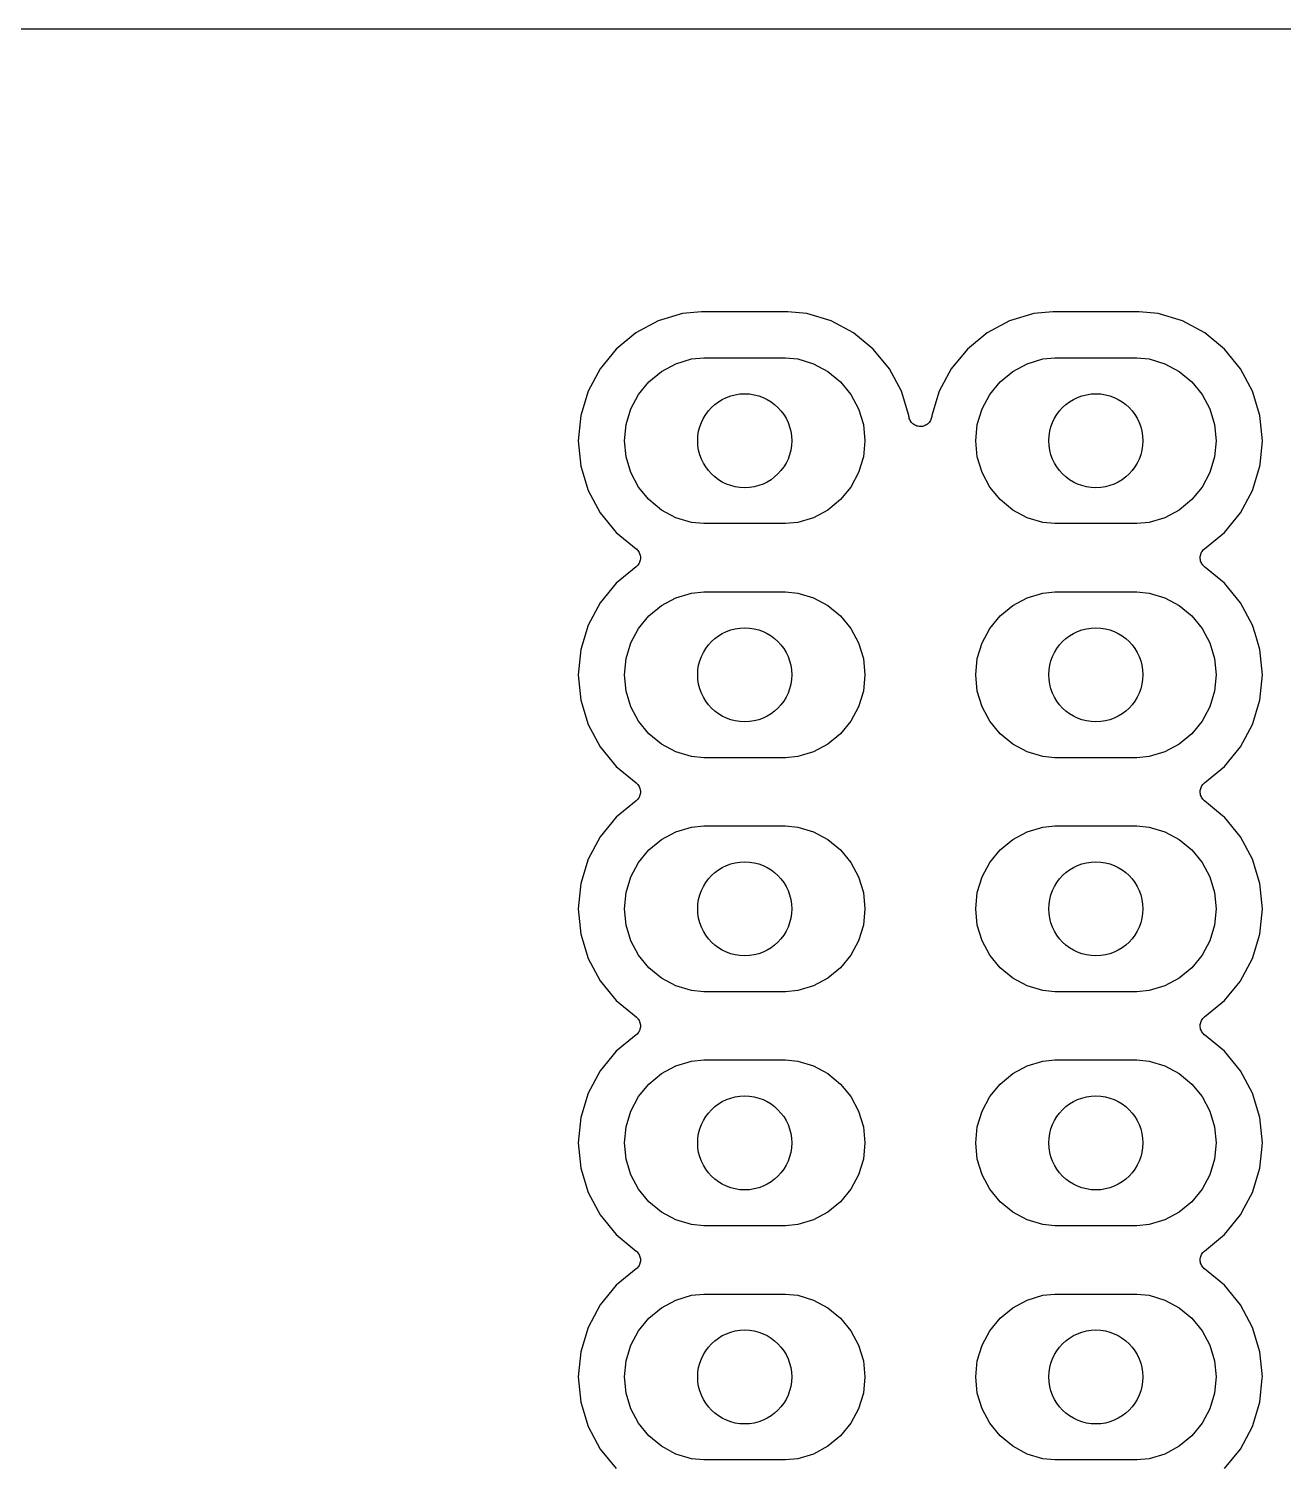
# Model space of a CAD drawing. Extents: x 1.67 to 6.2, y -5.98 to -1.89.
# Drawn here: x 4.298 to 4.834, y -2.504 to -1.891 of the extents above; entities that cross this region are included whole.
import ezdxf

# ---------------------------------------------------------------- set-up
doc = ezdxf.new("R2010")
doc.units = 0
doc.header["$MEASUREMENT"] = 0
doc.layers.add('BLACK', color=7, linetype='CONTINUOUS')

msp = doc.modelspace()

# ---------------------------------------------------------------- linework, layer by layer
at = {"layer": 'BLACK', "linetype": 'CONTINUOUS'}
for p, q in [((1.8113, -1.89075), (6.06174, -1.89075)), ((4.58509, -2.01165), (4.57699, -2.01245)), ((4.622, -2.01165), (4.58509, -2.01165)), ((4.6301, -2.01245), (4.622, -2.01165)), ((4.73509, -2.01165), (4.72699, -2.01245)), ((4.772, -2.01165), (4.73509, -2.01165)), ((4.7801, -2.01245), (4.772, -2.01165)), ((4.5666, -2.0156), (4.55703, -2.02072)), ((4.57699, -2.01245), (4.5666, -2.0156)), ((4.64049, -2.0156), (4.6301, -2.01245)), ((4.65006, -2.02072), (4.64049, -2.0156)), ((4.7166, -2.0156), (4.70703, -2.02072)), ((4.72699, -2.01245), (4.7166, -2.0156)), ((4.79049, -2.0156), (4.7801, -2.01245)), ((4.80006, -2.02072), (4.79049, -2.0156)), ((4.55703, -2.02072), (4.54863, -2.02761)), ((4.65845, -2.02761), (4.65006, -2.02072)), ((4.70703, -2.02072), (4.69863, -2.02761)), ((4.80845, -2.02761), (4.80006, -2.02072)), ((4.54863, -2.02761), (4.54174, -2.036)), ((4.66534, -2.036), (4.65845, -2.02761)), ((4.69863, -2.02761), (4.69174, -2.036)), ((4.81534, -2.036), (4.80845, -2.02761)), ((4.54174, -2.036), (4.53663, -2.04558)), ((4.56801, -2.03717), (4.57417, -2.03388)), ((4.57417, -2.03388), (4.58085, -2.03185)), ((4.58085, -2.03185), (4.58605, -2.03134)), ((4.58605, -2.03134), (4.62103, -2.03134)), ((4.62103, -2.03134), (4.62624, -2.03185)), ((4.62624, -2.03185), (4.63292, -2.03388)), ((4.63292, -2.03388), (4.63907, -2.03717)), ((4.67046, -2.04558), (4.66534, -2.036)), ((4.69174, -2.036), (4.68663, -2.04558)), ((4.71801, -2.03717), (4.72417, -2.03388)), ((4.72417, -2.03388), (4.73085, -2.03185)), ((4.73085, -2.03185), (4.73605, -2.03134)), ((4.73605, -2.03134), (4.77103, -2.03134)), ((4.77103, -2.03134), (4.77624, -2.03185)), ((4.77624, -2.03185), (4.78292, -2.03388)), ((4.78292, -2.03388), (4.78907, -2.03717)), ((4.82046, -2.04558), (4.81534, -2.036)), ((4.55819, -2.04699), (4.56262, -2.0416)), ((4.56262, -2.0416), (4.56801, -2.03717)), ((4.63907, -2.03717), (4.64447, -2.0416)), ((4.64447, -2.0416), (4.6489, -2.04699)), ((4.70819, -2.04699), (4.71262, -2.0416)), ((4.71262, -2.0416), (4.71801, -2.03717)), ((4.78907, -2.03717), (4.79447, -2.0416)), ((4.79447, -2.0416), (4.7989, -2.04699)), ((4.53663, -2.04558), (4.53347, -2.05597)), ((4.5549, -2.05315), (4.55819, -2.04699)), ((4.6489, -2.04699), (4.65219, -2.05315)), ((4.67361, -2.05597), (4.67046, -2.04558)), ((4.68663, -2.04558), (4.68347, -2.05597)), ((4.7049, -2.05315), (4.70819, -2.04699)), ((4.7989, -2.04699), (4.80219, -2.05315)), ((4.82361, -2.05597), (4.82046, -2.04558)), ((4.55287, -2.05983), (4.5549, -2.05315)), ((4.65219, -2.05315), (4.65421, -2.05983)), ((4.70287, -2.05983), (4.7049, -2.05315)), ((4.80219, -2.05315), (4.80421, -2.05983)), ((4.53347, -2.05597), (4.53241, -2.06677)), ((4.55219, -2.06677), (4.55287, -2.05983)), ((4.65421, -2.05983), (4.6549, -2.06677)), ((4.67365, -2.05631), (4.67361, -2.05597)), ((4.67374, -2.05677), (4.67365, -2.05631)), ((4.67383, -2.05725), (4.67374, -2.05677)), ((4.67401, -2.05768), (4.67383, -2.05725)), ((4.67383, -2.05725), (4.67383, -2.05725)), ((4.67383, -2.05725), (4.67383, -2.05725)), ((4.6742, -2.05814), (4.67401, -2.05768)), ((4.67447, -2.05855), (4.6742, -2.05814)), ((4.6742, -2.05814), (4.6742, -2.05814)), ((4.6742, -2.05814), (4.6742, -2.05814)), ((4.67473, -2.05894), (4.67447, -2.05855)), ((4.67506, -2.05927), (4.67473, -2.05894)), ((4.67473, -2.05894), (4.67473, -2.05894)), ((4.67473, -2.05894), (4.67473, -2.05894)), ((4.6754, -2.05962), (4.67506, -2.05927)), ((4.67541, -2.05962), (4.6754, -2.05962)), ((4.67579, -2.05988), (4.67541, -2.05962)), ((4.67541, -2.05962), (4.67541, -2.05962)), ((4.6762, -2.06016), (4.67579, -2.05988)), ((4.67663, -2.06033), (4.6762, -2.06016)), ((4.6762, -2.06016), (4.6762, -2.06016)), ((4.6762, -2.06016), (4.6762, -2.06016)), ((4.67709, -2.06053), (4.67663, -2.06033)), ((4.67752, -2.06062), (4.67709, -2.06053)), ((4.67709, -2.06053), (4.67709, -2.06053)), ((4.67709, -2.06053), (4.67709, -2.06053)), ((4.67803, -2.06072), (4.67752, -2.06062)), ((4.67848, -2.06073), (4.67803, -2.06072)), ((4.67803, -2.06072), (4.67803, -2.06072)), ((4.67803, -2.06072), (4.67803, -2.06072)), ((4.67899, -2.06073), (4.67848, -2.06073)), ((4.67941, -2.06065), (4.67899, -2.06073)), ((4.67899, -2.06073), (4.67899, -2.06073)), ((4.67899, -2.06073), (4.67899, -2.06073)), ((4.67993, -2.06055), (4.67941, -2.06065)), ((4.68033, -2.06039), (4.67993, -2.06055)), ((4.67993, -2.06055), (4.67993, -2.06055)), ((4.67993, -2.06055), (4.67993, -2.06055)), ((4.68082, -2.06019), (4.68033, -2.06039)), ((4.68083, -2.06019), (4.68082, -2.06019)), ((4.68082, -2.06019), (4.68082, -2.06019)), ((4.68121, -2.05994), (4.68083, -2.06019)), ((4.68163, -2.05966), (4.68121, -2.05994)), ((4.68197, -2.05933), (4.68163, -2.05966)), ((4.68163, -2.05966), (4.68163, -2.05966)), ((4.68163, -2.05966), (4.68163, -2.05966)), ((4.68231, -2.05899), (4.68197, -2.05933)), ((4.68257, -2.05861), (4.68231, -2.05899)), ((4.68231, -2.05899), (4.68231, -2.05899)), ((4.68231, -2.05899), (4.68231, -2.05899)), ((4.68285, -2.0582), (4.68257, -2.05861)), ((4.68286, -2.0582), (4.68285, -2.0582)), ((4.68304, -2.05777), (4.68286, -2.0582)), ((4.68286, -2.0582), (4.68286, -2.0582)), ((4.68323, -2.05732), (4.68304, -2.05777)), ((4.68334, -2.05682), (4.68323, -2.05731)), ((4.68323, -2.05731), (4.68323, -2.05732)), ((4.68323, -2.05732), (4.68323, -2.05732)), ((4.68343, -2.05638), (4.68334, -2.05682)), ((4.68344, -2.05631), (4.68343, -2.05637)), ((4.68343, -2.05637), (4.68343, -2.05637)), ((4.68343, -2.05637), (4.68343, -2.05637)), ((4.68343, -2.05637), (4.68343, -2.05638)), ((4.68347, -2.05597), (4.68344, -2.05631)), ((4.70219, -2.06677), (4.70287, -2.05983)), ((4.80421, -2.05983), (4.8049, -2.06677)), ((4.82468, -2.06677), (4.82361, -2.05597)), ((4.53241, -2.06677), (4.53347, -2.07758)), ((4.55287, -2.07372), (4.55219, -2.06677)), ((4.6549, -2.06677), (4.65421, -2.07372)), ((4.70287, -2.07372), (4.70219, -2.06677)), ((4.8049, -2.06677), (4.80421, -2.07372)), ((4.82368, -2.07686), (4.82468, -2.06677)), ((4.53347, -2.07758), (4.53663, -2.08797)), ((4.5549, -2.0804), (4.55287, -2.07372)), ((4.65421, -2.07372), (4.65219, -2.0804)), ((4.7049, -2.0804), (4.70287, -2.07372)), ((4.80421, -2.07372), (4.80219, -2.0804)), ((4.82046, -2.08797), (4.82361, -2.07758)), ((4.82361, -2.07758), (4.82368, -2.07686)), ((4.82368, -2.07686), (4.82368, -2.07686)), ((4.55819, -2.08655), (4.5549, -2.0804)), ((4.65219, -2.0804), (4.6489, -2.08655)), ((4.70819, -2.08655), (4.7049, -2.0804)), ((4.80219, -2.0804), (4.7989, -2.08655)), ((4.53663, -2.08797), (4.54174, -2.09754)), ((4.56262, -2.09195), (4.55819, -2.08655)), ((4.6489, -2.08655), (4.64447, -2.09195)), ((4.71262, -2.09195), (4.70819, -2.08655)), ((4.7989, -2.08655), (4.79447, -2.09195)), ((4.81534, -2.09754), (4.82046, -2.08797)), ((4.56801, -2.09638), (4.56262, -2.09195)), ((4.57417, -2.09967), (4.56801, -2.09638)), ((4.63907, -2.09638), (4.63292, -2.09967)), ((4.64447, -2.09195), (4.63907, -2.09638)), ((4.71801, -2.09638), (4.71262, -2.09195)), ((4.72417, -2.09967), (4.71801, -2.09638)), ((4.78907, -2.09638), (4.78292, -2.09967)), ((4.79447, -2.09195), (4.78907, -2.09638)), ((4.54174, -2.09754), (4.54863, -2.10593)), ((4.58085, -2.10169), (4.57417, -2.09967)), ((4.58605, -2.1022), (4.58085, -2.10169)), ((4.62103, -2.1022), (4.58605, -2.1022)), ((4.62624, -2.10169), (4.62103, -2.1022)), ((4.63292, -2.09967), (4.62624, -2.10169)), ((4.73085, -2.10169), (4.72417, -2.09967)), ((4.73605, -2.1022), (4.73085, -2.10169)), ((4.77103, -2.1022), (4.73605, -2.1022)), ((4.77624, -2.10169), (4.77103, -2.1022)), ((4.78292, -2.09967), (4.77624, -2.10169)), ((4.80845, -2.10593), (4.81534, -2.09754)), ((4.54863, -2.10593), (4.5572, -2.11297)), ((4.79988, -2.11297), (4.80845, -2.10593)), ((4.5572, -2.11297), (4.55723, -2.11299)), ((4.55723, -2.11299), (4.55723, -2.11299)), ((4.55723, -2.11299), (4.55723, -2.11299)), ((4.55723, -2.11299), (4.55725, -2.11301)), ((4.55725, -2.11301), (4.55758, -2.11335)), ((4.55758, -2.11335), (4.55791, -2.11368)), ((4.55791, -2.11368), (4.55791, -2.11369)), ((4.55791, -2.11369), (4.55792, -2.1137)), ((4.55792, -2.1137), (4.55818, -2.11409)), ((4.55818, -2.11409), (4.55843, -2.11448)), ((4.55843, -2.11448), (4.55844, -2.11449)), ((4.55844, -2.11449), (4.55845, -2.1145)), ((4.55845, -2.1145), (4.55862, -2.11494)), ((4.55862, -2.11494), (4.5588, -2.11537)), ((4.5588, -2.11537), (4.5588, -2.11538)), ((4.5588, -2.11538), (4.55881, -2.1154)), ((4.55881, -2.1154), (4.55889, -2.11585)), ((4.55889, -2.11585), (4.55898, -2.11631)), ((4.79811, -2.11624), (4.79821, -2.11578)), ((4.79821, -2.11578), (4.7983, -2.11533)), ((4.7983, -2.11533), (4.79831, -2.11532)), ((4.79831, -2.1153), (4.79849, -2.11487)), ((4.79831, -2.11532), (4.79831, -2.1153)), ((4.79849, -2.11487), (4.79867, -2.11444)), ((4.79867, -2.11444), (4.79868, -2.11443)), ((4.79868, -2.11442), (4.79895, -2.11403)), ((4.79868, -2.11443), (4.79868, -2.11442)), ((4.79895, -2.11403), (4.79921, -2.11365)), ((4.79921, -2.11365), (4.79922, -2.11364)), ((4.79922, -2.11362), (4.79956, -2.1133)), ((4.79922, -2.11364), (4.79922, -2.11362)), ((4.79956, -2.1133), (4.79988, -2.11297)), ((4.5572, -2.12058), (4.54863, -2.12761)), ((4.55753, -2.12025), (4.5572, -2.12058)), ((4.55786, -2.11992), (4.55753, -2.12025)), ((4.55787, -2.11991), (4.55786, -2.11992)), ((4.55788, -2.1199), (4.55787, -2.11991)), ((4.55814, -2.11951), (4.55788, -2.1199)), ((4.5584, -2.11913), (4.55814, -2.11951)), ((4.55841, -2.11911), (4.5584, -2.11913)), ((4.55842, -2.1191), (4.55841, -2.11911)), ((4.5586, -2.11867), (4.55842, -2.1191)), ((4.55878, -2.11824), (4.5586, -2.11867)), ((4.55879, -2.11821), (4.55878, -2.11823)), ((4.55878, -2.11823), (4.55878, -2.11824)), ((4.55888, -2.11776), (4.55879, -2.11821)), ((4.55897, -2.1173), (4.55888, -2.11776)), ((4.55898, -2.11727), (4.55897, -2.11729)), ((4.55897, -2.11729), (4.55897, -2.1173)), ((4.55898, -2.11631), (4.55898, -2.11633)), ((4.55898, -2.11633), (4.55898, -2.11634)), ((4.55898, -2.11634), (4.55898, -2.11681)), ((4.55898, -2.11681), (4.55898, -2.11727)), ((4.7981, -2.1172), (4.79811, -2.11674)), ((4.79811, -2.11722), (4.7981, -2.1172)), ((4.79811, -2.11626), (4.79811, -2.11624)), ((4.79811, -2.11627), (4.79811, -2.11626)), ((4.79811, -2.11674), (4.79811, -2.11627)), ((4.79811, -2.11723), (4.79811, -2.11722)), ((4.7982, -2.11769), (4.79811, -2.11723)), ((4.79828, -2.11815), (4.7982, -2.11769)), ((4.79829, -2.11816), (4.79828, -2.11815)), ((4.79829, -2.11818), (4.79829, -2.11816)), ((4.79847, -2.11861), (4.79829, -2.11818)), ((4.79864, -2.11904), (4.79847, -2.11861)), ((4.79865, -2.11905), (4.79864, -2.11904)), ((4.79865, -2.11906), (4.79865, -2.11905)), ((4.79891, -2.11946), (4.79865, -2.11906)), ((4.79916, -2.11984), (4.79891, -2.11946)), ((4.79917, -2.11985), (4.79916, -2.11984)), ((4.79918, -2.11987), (4.79917, -2.11985)), ((4.79951, -2.1202), (4.79918, -2.11987)), ((4.79983, -2.12053), (4.79951, -2.1202)), ((4.79985, -2.12055), (4.79983, -2.12053)), ((4.79986, -2.12055), (4.79985, -2.12055)), ((4.79985, -2.12055), (4.79985, -2.12055)), ((4.79988, -2.12058), (4.79986, -2.12055)), ((4.80845, -2.12761), (4.79988, -2.12058)), ((4.54863, -2.12761), (4.54174, -2.136)), ((4.81534, -2.136), (4.80845, -2.12761)), ((4.56801, -2.13717), (4.57417, -2.13388)), ((4.57417, -2.13388), (4.58085, -2.13185)), ((4.58085, -2.13185), (4.58605, -2.13134)), ((4.58605, -2.13134), (4.62103, -2.13134)), ((4.62103, -2.13134), (4.62624, -2.13185)), ((4.62624, -2.13185), (4.63292, -2.13388)), ((4.63292, -2.13388), (4.63907, -2.13717)), ((4.71801, -2.13717), (4.72417, -2.13388)), ((4.72417, -2.13388), (4.73085, -2.13185)), ((4.73085, -2.13185), (4.73605, -2.13134)), ((4.73605, -2.13134), (4.77103, -2.13134)), ((4.77103, -2.13134), (4.77624, -2.13185)), ((4.77624, -2.13185), (4.78292, -2.13388)), ((4.78292, -2.13388), (4.78907, -2.13717)), ((4.54174, -2.136), (4.53663, -2.14558)), ((4.56262, -2.1416), (4.56801, -2.13717)), ((4.63907, -2.13717), (4.64447, -2.1416)), ((4.71262, -2.1416), (4.71801, -2.13717)), ((4.78907, -2.13717), (4.79447, -2.1416)), ((4.82046, -2.14558), (4.81534, -2.136)), ((4.53663, -2.14558), (4.53347, -2.15597)), ((4.55819, -2.14699), (4.56262, -2.1416)), ((4.64447, -2.1416), (4.6489, -2.14699)), ((4.70819, -2.14699), (4.71262, -2.1416)), ((4.79447, -2.1416), (4.7989, -2.14699)), ((4.82154, -2.14913), (4.82046, -2.14558)), ((4.5549, -2.15315), (4.55819, -2.14699)), ((4.6489, -2.14699), (4.65219, -2.15315)), ((4.7049, -2.15315), (4.70819, -2.14699)), ((4.7989, -2.14699), (4.80219, -2.15315)), ((4.82361, -2.15597), (4.82154, -2.14913)), ((4.82154, -2.14913), (4.82154, -2.14913)), ((4.53347, -2.15597), (4.53241, -2.16677)), ((4.55287, -2.15983), (4.5549, -2.15315)), ((4.65219, -2.15315), (4.65421, -2.15983)), ((4.70287, -2.15983), (4.7049, -2.15315)), ((4.80219, -2.15315), (4.80421, -2.15983)), ((4.82468, -2.16677), (4.82361, -2.15597)), ((4.55219, -2.16677), (4.55287, -2.15983)), ((4.65421, -2.15983), (4.6549, -2.16677)), ((4.70219, -2.16677), (4.70287, -2.15983)), ((4.80421, -2.15983), (4.8049, -2.16677)), ((4.53241, -2.16677), (4.53347, -2.17758)), ((4.55287, -2.17372), (4.55219, -2.16677)), ((4.6549, -2.16677), (4.65421, -2.17372)), ((4.70287, -2.17372), (4.70219, -2.16677)), ((4.8049, -2.16677), (4.80421, -2.17372)), ((4.82361, -2.17758), (4.82468, -2.16677)), ((4.5549, -2.1804), (4.55287, -2.17372)), ((4.65421, -2.17372), (4.65219, -2.1804)), ((4.7049, -2.1804), (4.70287, -2.17372)), ((4.80421, -2.17372), (4.80219, -2.1804)), ((4.53347, -2.17758), (4.53663, -2.18797)), ((4.55819, -2.18655), (4.5549, -2.1804)), ((4.65219, -2.1804), (4.6489, -2.18655)), ((4.70819, -2.18655), (4.7049, -2.1804)), ((4.80219, -2.1804), (4.7989, -2.18655)), ((4.82046, -2.18797), (4.82361, -2.17758)), ((4.53663, -2.18797), (4.54174, -2.19754)), ((4.56262, -2.19195), (4.55819, -2.18655)), ((4.6489, -2.18655), (4.64447, -2.19195)), ((4.71262, -2.19195), (4.70819, -2.18655)), ((4.7989, -2.18655), (4.79447, -2.19195)), ((4.81534, -2.19754), (4.82046, -2.18797)), ((4.56801, -2.19638), (4.56262, -2.19195)), ((4.64447, -2.19195), (4.63907, -2.19638)), ((4.71801, -2.19638), (4.71262, -2.19195)), ((4.79447, -2.19195), (4.78907, -2.19638)), ((4.54174, -2.19754), (4.54863, -2.20593)), ((4.57417, -2.19967), (4.56801, -2.19638)), ((4.58085, -2.20169), (4.57417, -2.19967)), ((4.58605, -2.2022), (4.58085, -2.20169)), ((4.62624, -2.20169), (4.62103, -2.2022)), ((4.63292, -2.19967), (4.62624, -2.20169)), ((4.63907, -2.19638), (4.63292, -2.19967)), ((4.72417, -2.19967), (4.71801, -2.19638)), ((4.73085, -2.20169), (4.72417, -2.19967)), ((4.73605, -2.2022), (4.73085, -2.20169)), ((4.77624, -2.20169), (4.77103, -2.2022)), ((4.78292, -2.19967), (4.77624, -2.20169)), ((4.78907, -2.19638), (4.78292, -2.19967)), ((4.80845, -2.20593), (4.81534, -2.19754)), ((4.54863, -2.20593), (4.5572, -2.21297)), ((4.62103, -2.2022), (4.58605, -2.2022)), ((4.77103, -2.2022), (4.73605, -2.2022)), ((4.79988, -2.21297), (4.80845, -2.20593)), ((4.5572, -2.21297), (4.55723, -2.21299)), ((4.55723, -2.21299), (4.55723, -2.21299)), ((4.55723, -2.21299), (4.55723, -2.21299)), ((4.55723, -2.21299), (4.55725, -2.21301)), ((4.55725, -2.21301), (4.55758, -2.21335)), ((4.55758, -2.21335), (4.55791, -2.21368)), ((4.55791, -2.21368), (4.55791, -2.21369)), ((4.55791, -2.21369), (4.55792, -2.2137)), ((4.55792, -2.2137), (4.55818, -2.21409)), ((4.79868, -2.21442), (4.79895, -2.21403)), ((4.79895, -2.21403), (4.79921, -2.21365)), ((4.79921, -2.21365), (4.79922, -2.21364)), ((4.79922, -2.21362), (4.79956, -2.2133)), ((4.79922, -2.21364), (4.79922, -2.21362)), ((4.79956, -2.2133), (4.79988, -2.21297)), ((4.55786, -2.21992), (4.55753, -2.22025)), ((4.55787, -2.21991), (4.55786, -2.21992)), ((4.55788, -2.2199), (4.55787, -2.21991)), ((4.55814, -2.21951), (4.55788, -2.2199)), ((4.5584, -2.21913), (4.55814, -2.21951)), ((4.55818, -2.21409), (4.55843, -2.21448)), ((4.55841, -2.21911), (4.5584, -2.21913)), ((4.55842, -2.2191), (4.55841, -2.21911)), ((4.5586, -2.21867), (4.55842, -2.2191)), ((4.55843, -2.21448), (4.55844, -2.21449)), ((4.55844, -2.21449), (4.55845, -2.2145)), ((4.55845, -2.2145), (4.55862, -2.21494)), ((4.55878, -2.21824), (4.5586, -2.21867)), ((4.55862, -2.21494), (4.5588, -2.21537)), ((4.55879, -2.21821), (4.55878, -2.21823)), ((4.55878, -2.21823), (4.55878, -2.21824)), ((4.55888, -2.21776), (4.55879, -2.21821)), ((4.5588, -2.21537), (4.5588, -2.21538)), ((4.5588, -2.21538), (4.55881, -2.2154)), ((4.55881, -2.2154), (4.55889, -2.21585)), ((4.55897, -2.2173), (4.55888, -2.21776)), ((4.55889, -2.21585), (4.55898, -2.21631)), ((4.55898, -2.21727), (4.55897, -2.21729)), ((4.55897, -2.21729), (4.55897, -2.2173)), ((4.55898, -2.21631), (4.55898, -2.21633)), ((4.55898, -2.21633), (4.55898, -2.21634)), ((4.55898, -2.21634), (4.55898, -2.21681)), ((4.55898, -2.21681), (4.55898, -2.21727)), ((4.7981, -2.2172), (4.79811, -2.21674)), ((4.79811, -2.21722), (4.7981, -2.2172)), ((4.79811, -2.21624), (4.79821, -2.21578)), ((4.79811, -2.21626), (4.79811, -2.21624)), ((4.79811, -2.21627), (4.79811, -2.21626)), ((4.79811, -2.21674), (4.79811, -2.21627)), ((4.79811, -2.21723), (4.79811, -2.21722)), ((4.7982, -2.21769), (4.79811, -2.21723)), ((4.79828, -2.21815), (4.7982, -2.21769)), ((4.79821, -2.21578), (4.7983, -2.21533)), ((4.79829, -2.21816), (4.79828, -2.21815)), ((4.79829, -2.21818), (4.79829, -2.21816)), ((4.79847, -2.21861), (4.79829, -2.21818)), ((4.7983, -2.21533), (4.79831, -2.21532)), ((4.79831, -2.2153), (4.79849, -2.21487)), ((4.79831, -2.21532), (4.79831, -2.2153)), ((4.79864, -2.21904), (4.79847, -2.21861)), ((4.79849, -2.21487), (4.79867, -2.21444)), ((4.79865, -2.21905), (4.79864, -2.21904)), ((4.79865, -2.21906), (4.79865, -2.21905)), ((4.79891, -2.21946), (4.79865, -2.21906)), ((4.79867, -2.21444), (4.79868, -2.21443)), ((4.79868, -2.21443), (4.79868, -2.21442)), ((4.79916, -2.21984), (4.79891, -2.21946)), ((4.79917, -2.21985), (4.79916, -2.21984)), ((4.79918, -2.21987), (4.79917, -2.21985)), ((4.79951, -2.2202), (4.79918, -2.21987)), ((4.79983, -2.22053), (4.79951, -2.2202)), ((4.5572, -2.22058), (4.54863, -2.22761)), ((4.55753, -2.22025), (4.5572, -2.22058)), ((4.79985, -2.22055), (4.79983, -2.22053)), ((4.79986, -2.22055), (4.79985, -2.22055)), ((4.79985, -2.22055), (4.79985, -2.22055)), ((4.79988, -2.22058), (4.79986, -2.22055)), ((4.80767, -2.22697), (4.79988, -2.22058)), ((4.54863, -2.22761), (4.54174, -2.236)), ((4.57417, -2.23388), (4.58085, -2.23185)), ((4.58085, -2.23185), (4.58605, -2.23134)), ((4.58605, -2.23134), (4.62103, -2.23134)), ((4.62103, -2.23134), (4.62624, -2.23185)), ((4.62624, -2.23185), (4.63292, -2.23388)), ((4.72417, -2.23388), (4.73085, -2.23185)), ((4.73085, -2.23185), (4.73605, -2.23134)), ((4.73605, -2.23134), (4.77103, -2.23134)), ((4.77103, -2.23134), (4.77624, -2.23185)), ((4.77624, -2.23185), (4.78292, -2.23388)), ((4.80768, -2.22697), (4.80767, -2.22697)), ((4.80845, -2.22761), (4.80768, -2.22697)), ((4.81534, -2.236), (4.80845, -2.22761)), ((4.54174, -2.236), (4.53663, -2.24558)), ((4.56262, -2.2416), (4.56801, -2.23717)), ((4.56801, -2.23717), (4.57417, -2.23388)), ((4.63292, -2.23388), (4.63907, -2.23717)), ((4.63907, -2.23717), (4.64447, -2.2416)), ((4.71262, -2.2416), (4.71801, -2.23717)), ((4.71801, -2.23717), (4.72417, -2.23388)), ((4.78292, -2.23388), (4.78907, -2.23717)), ((4.78907, -2.23717), (4.79447, -2.2416)), ((4.82046, -2.24558), (4.81534, -2.236)), ((4.55819, -2.24699), (4.56262, -2.2416)), ((4.64447, -2.2416), (4.6489, -2.24699)), ((4.70819, -2.24699), (4.71262, -2.2416)), ((4.79447, -2.2416), (4.7989, -2.24699)), ((4.53663, -2.24558), (4.53347, -2.25597)), ((4.5549, -2.25315), (4.55819, -2.24699)), ((4.6489, -2.24699), (4.65219, -2.25315)), ((4.7049, -2.25315), (4.70819, -2.24699)), ((4.7989, -2.24699), (4.80219, -2.25315)), ((4.82361, -2.25597), (4.82046, -2.24558)), ((4.53347, -2.25597), (4.53241, -2.26677)), ((4.55287, -2.25983), (4.5549, -2.25315)), ((4.65219, -2.25315), (4.65421, -2.25983)), ((4.70287, -2.25983), (4.7049, -2.25315)), ((4.80219, -2.25315), (4.80421, -2.25983)), ((4.82468, -2.26677), (4.82361, -2.25597)), ((4.55219, -2.26677), (4.55287, -2.25983)), ((4.65421, -2.25983), (4.6549, -2.26677)), ((4.70219, -2.26677), (4.70287, -2.25983)), ((4.80421, -2.25983), (4.8049, -2.26677)), ((4.53241, -2.26677), (4.53347, -2.27758)), ((4.55287, -2.27372), (4.55219, -2.26677)), ((4.6549, -2.26677), (4.65421, -2.27372)), ((4.70287, -2.27372), (4.70219, -2.26677)), ((4.8049, -2.26677), (4.80421, -2.27372)), ((4.82361, -2.27758), (4.82468, -2.26677)), ((4.5549, -2.2804), (4.55287, -2.27372)), ((4.65421, -2.27372), (4.65219, -2.2804)), ((4.7049, -2.2804), (4.70287, -2.27372)), ((4.80421, -2.27372), (4.80219, -2.2804)), ((4.53347, -2.27758), (4.53663, -2.28797)), ((4.55819, -2.28655), (4.5549, -2.2804)), ((4.65219, -2.2804), (4.6489, -2.28655)), ((4.70819, -2.28655), (4.7049, -2.2804)), ((4.80219, -2.2804), (4.7989, -2.28655)), ((4.82046, -2.28797), (4.82361, -2.27758)), ((4.56262, -2.29195), (4.55819, -2.28655)), ((4.6489, -2.28655), (4.64447, -2.29195)), ((4.71262, -2.29195), (4.70819, -2.28655)), ((4.7989, -2.28655), (4.79447, -2.29195)), ((4.53663, -2.28797), (4.54174, -2.29754)), ((4.56801, -2.29638), (4.56262, -2.29195)), ((4.64447, -2.29195), (4.63907, -2.29638)), ((4.71801, -2.29638), (4.71262, -2.29195)), ((4.79447, -2.29195), (4.78907, -2.29638)), ((4.81534, -2.29754), (4.82046, -2.28797)), ((4.54174, -2.29754), (4.54863, -2.30593)), ((4.57417, -2.29967), (4.56801, -2.29638)), ((4.58085, -2.30169), (4.57417, -2.29967)), ((4.63292, -2.29967), (4.62624, -2.30169)), ((4.63907, -2.29638), (4.63292, -2.29967)), ((4.72417, -2.29967), (4.71801, -2.29638)), ((4.73085, -2.30169), (4.72417, -2.29967)), ((4.78292, -2.29967), (4.77624, -2.30169)), ((4.78907, -2.29638), (4.78292, -2.29967)), ((4.80845, -2.30593), (4.8151, -2.29784)), ((4.8151, -2.29784), (4.81534, -2.29754)), ((4.8151, -2.29784), (4.8151, -2.29784)), ((4.54863, -2.30593), (4.5572, -2.31297)), ((4.58605, -2.3022), (4.58085, -2.30169)), ((4.62103, -2.3022), (4.58605, -2.3022)), ((4.62624, -2.30169), (4.62103, -2.3022)), ((4.73605, -2.3022), (4.73085, -2.30169)), ((4.77103, -2.3022), (4.73605, -2.3022)), ((4.77624, -2.30169), (4.77103, -2.3022)), ((4.79988, -2.31297), (4.80845, -2.30593)), ((4.5572, -2.31297), (4.55723, -2.31299)), ((4.55723, -2.31299), (4.55723, -2.31299)), ((4.55723, -2.31299), (4.55723, -2.31299)), ((4.55723, -2.31299), (4.55725, -2.31301)), ((4.55725, -2.31301), (4.55758, -2.31335)), ((4.55758, -2.31335), (4.55791, -2.31368)), ((4.55791, -2.31368), (4.55791, -2.31369)), ((4.55791, -2.31369), (4.55792, -2.3137)), ((4.55792, -2.3137), (4.55818, -2.31409)), ((4.55818, -2.31409), (4.55843, -2.31448)), ((4.55843, -2.31448), (4.55844, -2.31449)), ((4.55844, -2.31449), (4.55845, -2.31451)), ((4.55845, -2.31451), (4.55862, -2.31493)), ((4.55878, -2.31824), (4.5586, -2.31867)), ((4.55862, -2.31493), (4.5588, -2.31537)), ((4.55879, -2.31821), (4.55878, -2.31823)), ((4.55878, -2.31823), (4.55878, -2.31824)), ((4.55888, -2.31776), (4.55879, -2.31821)), ((4.5588, -2.31537), (4.5588, -2.31538)), ((4.5588, -2.31538), (4.55881, -2.3154)), ((4.55881, -2.3154), (4.55889, -2.31585)), ((4.55897, -2.3173), (4.55888, -2.31776)), ((4.55889, -2.31585), (4.55898, -2.31631)), ((4.55898, -2.31727), (4.55897, -2.31729)), ((4.55897, -2.31729), (4.55897, -2.3173)), ((4.55898, -2.31631), (4.55898, -2.31633)), ((4.55898, -2.31633), (4.55898, -2.31634)), ((4.55898, -2.31634), (4.55898, -2.31681)), ((4.55898, -2.31681), (4.55898, -2.31727)), ((4.7981, -2.3172), (4.79811, -2.31674)), ((4.79811, -2.31722), (4.7981, -2.3172)), ((4.79811, -2.31624), (4.79821, -2.31578)), ((4.79811, -2.31626), (4.79811, -2.31624)), ((4.79811, -2.31627), (4.79811, -2.31626)), ((4.79811, -2.31674), (4.79811, -2.31627)), ((4.79811, -2.31723), (4.79811, -2.31722)), ((4.7982, -2.31769), (4.79811, -2.31723)), ((4.79828, -2.31815), (4.7982, -2.31769)), ((4.79821, -2.31578), (4.7983, -2.31533)), ((4.79829, -2.31816), (4.79828, -2.31815)), ((4.79829, -2.31818), (4.79829, -2.31816)), ((4.79847, -2.31861), (4.79829, -2.31818)), ((4.7983, -2.31533), (4.79831, -2.31532)), ((4.79831, -2.3153), (4.79849, -2.31487)), ((4.79831, -2.31532), (4.79831, -2.3153)), ((4.79849, -2.31487), (4.79867, -2.31444)), ((4.79867, -2.31444), (4.79868, -2.31443)), ((4.79868, -2.31442), (4.79895, -2.31403)), ((4.79868, -2.31443), (4.79868, -2.31442)), ((4.79895, -2.31403), (4.79921, -2.31365)), ((4.79921, -2.31365), (4.79922, -2.31364)), ((4.79922, -2.31362), (4.79956, -2.3133)), ((4.79922, -2.31364), (4.79922, -2.31362)), ((4.79956, -2.3133), (4.79988, -2.31297)), ((4.5572, -2.32058), (4.54863, -2.32761)), ((4.55753, -2.32025), (4.5572, -2.32058)), ((4.55786, -2.31992), (4.55753, -2.32025)), ((4.55787, -2.31991), (4.55786, -2.31992)), ((4.55788, -2.3199), (4.55787, -2.31991)), ((4.55814, -2.31951), (4.55788, -2.3199)), ((4.5584, -2.31913), (4.55814, -2.31951)), ((4.55841, -2.31911), (4.5584, -2.31913)), ((4.55842, -2.3191), (4.55841, -2.31911)), ((4.5586, -2.31867), (4.55842, -2.3191)), ((4.79864, -2.31904), (4.79847, -2.31861)), ((4.79865, -2.31905), (4.79864, -2.31904)), ((4.79865, -2.31906), (4.79865, -2.31905)), ((4.79891, -2.31946), (4.79865, -2.31906)), ((4.79916, -2.31984), (4.79891, -2.31946)), ((4.79917, -2.31985), (4.79916, -2.31984)), ((4.79918, -2.31987), (4.79917, -2.31985)), ((4.79951, -2.3202), (4.79918, -2.31987)), ((4.79983, -2.32053), (4.79951, -2.3202)), ((4.79985, -2.32055), (4.79983, -2.32053)), ((4.79986, -2.32055), (4.79985, -2.32055)), ((4.79985, -2.32055), (4.79985, -2.32055)), ((4.79988, -2.32058), (4.79986, -2.32055)), ((4.80845, -2.32761), (4.79988, -2.32058)), ((4.54863, -2.32761), (4.54174, -2.336)), ((4.81534, -2.336), (4.80845, -2.32761)), ((4.54174, -2.336), (4.53663, -2.34558)), ((4.56801, -2.33717), (4.57417, -2.33388)), ((4.57417, -2.33388), (4.58085, -2.33185)), ((4.58085, -2.33185), (4.58605, -2.33134)), ((4.58605, -2.33134), (4.62103, -2.33134)), ((4.62103, -2.33134), (4.62624, -2.33185)), ((4.62624, -2.33185), (4.63292, -2.33388)), ((4.63292, -2.33388), (4.63907, -2.33717)), ((4.71801, -2.33717), (4.72417, -2.33388)), ((4.72417, -2.33388), (4.73085, -2.33185)), ((4.73085, -2.33185), (4.73605, -2.33134)), ((4.73605, -2.33134), (4.77103, -2.33134)), ((4.77103, -2.33134), (4.77624, -2.33185)), ((4.77624, -2.33185), (4.78292, -2.33388)), ((4.78292, -2.33388), (4.78907, -2.33717)), ((4.82046, -2.34558), (4.81534, -2.336)), ((4.55819, -2.34699), (4.56262, -2.3416)), ((4.56262, -2.3416), (4.56801, -2.33717)), ((4.63907, -2.33717), (4.64447, -2.3416)), ((4.64447, -2.3416), (4.6489, -2.34699)), ((4.70819, -2.34699), (4.71262, -2.3416)), ((4.71262, -2.3416), (4.71801, -2.33717)), ((4.78907, -2.33717), (4.79447, -2.3416)), ((4.79447, -2.3416), (4.7989, -2.34699)), ((4.53663, -2.34558), (4.53347, -2.35597)), ((4.5549, -2.35315), (4.55819, -2.34699)), ((4.6489, -2.34699), (4.65219, -2.35315)), ((4.7049, -2.35315), (4.70819, -2.34699)), ((4.7989, -2.34699), (4.80219, -2.35315)), ((4.82361, -2.35597), (4.82046, -2.34558)), ((4.55287, -2.35983), (4.5549, -2.35315)), ((4.65219, -2.35315), (4.65421, -2.35983)), ((4.70287, -2.35983), (4.7049, -2.35315)), ((4.80219, -2.35315), (4.80421, -2.35983)), ((4.53347, -2.35597), (4.53241, -2.36677)), ((4.55219, -2.36677), (4.55287, -2.35983)), ((4.65421, -2.35983), (4.6549, -2.36677)), ((4.70219, -2.36677), (4.70287, -2.35983)), ((4.80421, -2.35983), (4.8049, -2.36677)), ((4.82468, -2.36677), (4.82361, -2.35597)), ((4.53241, -2.36677), (4.53347, -2.37758)), ((4.55287, -2.37372), (4.55219, -2.36677)), ((4.6549, -2.36677), (4.65421, -2.37372)), ((4.70287, -2.37372), (4.70219, -2.36677)), ((4.8049, -2.36677), (4.80421, -2.37372)), ((4.82428, -2.37084), (4.82468, -2.36677)), ((4.82361, -2.37758), (4.82428, -2.37084)), ((4.53347, -2.37758), (4.53663, -2.38797)), ((4.5549, -2.3804), (4.55287, -2.37372)), ((4.65421, -2.37372), (4.65219, -2.3804)), ((4.7049, -2.3804), (4.70287, -2.37372)), ((4.80421, -2.37372), (4.80219, -2.3804)), ((4.82046, -2.38797), (4.82361, -2.37758)), ((4.55819, -2.38655), (4.5549, -2.3804)), ((4.65219, -2.3804), (4.6489, -2.38655)), ((4.70819, -2.38655), (4.7049, -2.3804)), ((4.80219, -2.3804), (4.7989, -2.38655)), ((4.53663, -2.38797), (4.54174, -2.39754)), ((4.56262, -2.39195), (4.55819, -2.38655)), ((4.6489, -2.38655), (4.64447, -2.39195)), ((4.71262, -2.39195), (4.70819, -2.38655)), ((4.7989, -2.38655), (4.79447, -2.39195)), ((4.81693, -2.39457), (4.82046, -2.38797)), ((4.54174, -2.39754), (4.54863, -2.40593)), ((4.56801, -2.39638), (4.56262, -2.39195)), ((4.57417, -2.39967), (4.56801, -2.39638)), ((4.63907, -2.39638), (4.63292, -2.39967)), ((4.64447, -2.39195), (4.63907, -2.39638)), ((4.71801, -2.39638), (4.71262, -2.39195)), ((4.72417, -2.39967), (4.71801, -2.39638)), ((4.78907, -2.39638), (4.78292, -2.39967)), ((4.79447, -2.39195), (4.78907, -2.39638)), ((4.80845, -2.40593), (4.81534, -2.39754)), ((4.81534, -2.39754), (4.81693, -2.39457)), ((4.81693, -2.39457), (4.81693, -2.39457)), ((4.58085, -2.40169), (4.57417, -2.39967)), ((4.58605, -2.4022), (4.58085, -2.40169)), ((4.62103, -2.4022), (4.58605, -2.4022)), ((4.62624, -2.40169), (4.62103, -2.4022)), ((4.63292, -2.39967), (4.62624, -2.40169)), ((4.73085, -2.40169), (4.72417, -2.39967)), ((4.73605, -2.4022), (4.73085, -2.40169)), ((4.77103, -2.4022), (4.73605, -2.4022)), ((4.77624, -2.40169), (4.77103, -2.4022)), ((4.78292, -2.39967), (4.77624, -2.40169)), ((4.54863, -2.40593), (4.5572, -2.41297)), ((4.79988, -2.41297), (4.80845, -2.40593)), ((4.5572, -2.41297), (4.55723, -2.41299)), ((4.55723, -2.41299), (4.55723, -2.41299)), ((4.55723, -2.41299), (4.55723, -2.41299)), ((4.55723, -2.41299), (4.55725, -2.41301)), ((4.55725, -2.41301), (4.55758, -2.41335)), ((4.55758, -2.41335), (4.55791, -2.41368)), ((4.55791, -2.41368), (4.55791, -2.41369)), ((4.55791, -2.41369), (4.55792, -2.4137)), ((4.55792, -2.4137), (4.55818, -2.41409)), ((4.55818, -2.41409), (4.55843, -2.41448)), ((4.55843, -2.41448), (4.55844, -2.41449)), ((4.55844, -2.41449), (4.55845, -2.41451)), ((4.55845, -2.41451), (4.55862, -2.41494)), ((4.55862, -2.41494), (4.5588, -2.41537)), ((4.5588, -2.41537), (4.5588, -2.41538)), ((4.5588, -2.41538), (4.55881, -2.4154)), ((4.55881, -2.4154), (4.55889, -2.41585)), ((4.55889, -2.41585), (4.55898, -2.41631)), ((4.55898, -2.41631), (4.55898, -2.41633)), ((4.55898, -2.41633), (4.55898, -2.41634)), ((4.55898, -2.41634), (4.55898, -2.41681)), ((4.79811, -2.41624), (4.79821, -2.41578)), ((4.79811, -2.41626), (4.79811, -2.41624)), ((4.79811, -2.41627), (4.79811, -2.41626)), ((4.79811, -2.41674), (4.79811, -2.41627)), ((4.79821, -2.41578), (4.7983, -2.41533)), ((4.7983, -2.41533), (4.79831, -2.41532)), ((4.79831, -2.4153), (4.79849, -2.41487)), ((4.79831, -2.41532), (4.79831, -2.4153)), ((4.79849, -2.41487), (4.79867, -2.41444)), ((4.79867, -2.41444), (4.79868, -2.41443)), ((4.79868, -2.41442), (4.79895, -2.41403)), ((4.79868, -2.41443), (4.79868, -2.41442)), ((4.79895, -2.41403), (4.79921, -2.41365)), ((4.79921, -2.41365), (4.79922, -2.41364)), ((4.79922, -2.41362), (4.79956, -2.4133)), ((4.79922, -2.41364), (4.79922, -2.41362)), ((4.79956, -2.4133), (4.79988, -2.41297)), ((4.5572, -2.42058), (4.54863, -2.42761)), ((4.55753, -2.42025), (4.5572, -2.42058)), ((4.55786, -2.41992), (4.55753, -2.42025)), ((4.55787, -2.41991), (4.55786, -2.41992)), ((4.55788, -2.4199), (4.55787, -2.41991)), ((4.55814, -2.41951), (4.55788, -2.4199)), ((4.5584, -2.41913), (4.55814, -2.41951)), ((4.55841, -2.41911), (4.5584, -2.41913)), ((4.55842, -2.4191), (4.55841, -2.41911)), ((4.5586, -2.41867), (4.55842, -2.4191)), ((4.55878, -2.41824), (4.5586, -2.41867)), ((4.55879, -2.41821), (4.55878, -2.41823)), ((4.55878, -2.41823), (4.55878, -2.41824)), ((4.55888, -2.41776), (4.55879, -2.41821)), ((4.55897, -2.4173), (4.55888, -2.41776)), ((4.55898, -2.41727), (4.55897, -2.41729)), ((4.55897, -2.41729), (4.55897, -2.4173)), ((4.55898, -2.41681), (4.55898, -2.41727)), ((4.7981, -2.4172), (4.79811, -2.41674)), ((4.79811, -2.41722), (4.7981, -2.4172)), ((4.79811, -2.41723), (4.79811, -2.41722)), ((4.7982, -2.41769), (4.79811, -2.41723)), ((4.79828, -2.41815), (4.7982, -2.41769)), ((4.79829, -2.41816), (4.79828, -2.41815)), ((4.79829, -2.41818), (4.79829, -2.41816)), ((4.79847, -2.41861), (4.79829, -2.41818)), ((4.79864, -2.41904), (4.79847, -2.41861)), ((4.79865, -2.41905), (4.79864, -2.41904)), ((4.79865, -2.41906), (4.79865, -2.41905)), ((4.79891, -2.41946), (4.79865, -2.41906)), ((4.79916, -2.41984), (4.79891, -2.41946)), ((4.79917, -2.41985), (4.79916, -2.41984)), ((4.79918, -2.41987), (4.79917, -2.41985)), ((4.79951, -2.4202), (4.79918, -2.41987)), ((4.79983, -2.42053), (4.79951, -2.4202)), ((4.79985, -2.42055), (4.79983, -2.42053)), ((4.79986, -2.42055), (4.79985, -2.42055)), ((4.79985, -2.42055), (4.79985, -2.42055)), ((4.79988, -2.42058), (4.79986, -2.42055)), ((4.80845, -2.42761), (4.79988, -2.42058)), ((4.54863, -2.42761), (4.54174, -2.436)), ((4.81534, -2.436), (4.80845, -2.42761)), ((4.56801, -2.43717), (4.57417, -2.43388)), ((4.57417, -2.43388), (4.58085, -2.43185)), ((4.58085, -2.43185), (4.58605, -2.43134)), ((4.58605, -2.43134), (4.62103, -2.43134)), ((4.62103, -2.43134), (4.62624, -2.43185)), ((4.62624, -2.43185), (4.63292, -2.43388)), ((4.63292, -2.43388), (4.63907, -2.43717)), ((4.71801, -2.43717), (4.72417, -2.43388)), ((4.72417, -2.43388), (4.73085, -2.43185)), ((4.73085, -2.43185), (4.73605, -2.43134)), ((4.73605, -2.43134), (4.77103, -2.43134)), ((4.77103, -2.43134), (4.77624, -2.43185)), ((4.77624, -2.43185), (4.78292, -2.43388)), ((4.78292, -2.43388), (4.78907, -2.43717)), ((4.54174, -2.436), (4.53663, -2.44558)), ((4.56262, -2.4416), (4.56801, -2.43717)), ((4.63907, -2.43717), (4.64447, -2.4416)), ((4.71262, -2.4416), (4.71801, -2.43717)), ((4.78907, -2.43717), (4.79447, -2.4416)), ((4.82046, -2.44558), (4.81534, -2.436)), ((4.53663, -2.44558), (4.53347, -2.45597)), ((4.5549, -2.45315), (4.55819, -2.44699)), ((4.55819, -2.44699), (4.56262, -2.4416)), ((4.64447, -2.4416), (4.6489, -2.44699)), ((4.6489, -2.44699), (4.65219, -2.45315)), ((4.7049, -2.45315), (4.70819, -2.44699)), ((4.70819, -2.44699), (4.71262, -2.4416)), ((4.79447, -2.4416), (4.7989, -2.44699)), ((4.7989, -2.44699), (4.80219, -2.45315)), ((4.82361, -2.45597), (4.82046, -2.44558)), ((4.55287, -2.45983), (4.5549, -2.45315)), ((4.65219, -2.45315), (4.65421, -2.45983)), ((4.70287, -2.45983), (4.7049, -2.45315)), ((4.80219, -2.45315), (4.80421, -2.45983)), ((4.53347, -2.45597), (4.53241, -2.46677)), ((4.82468, -2.46677), (4.82361, -2.45597)), ((4.55219, -2.46677), (4.55287, -2.45983)), ((4.65421, -2.45983), (4.6549, -2.46677)), ((4.70219, -2.46677), (4.70287, -2.45983)), ((4.80421, -2.45983), (4.8049, -2.46677)), ((4.53241, -2.46677), (4.53347, -2.47758)), ((4.55287, -2.47372), (4.55219, -2.46677)), ((4.6549, -2.46677), (4.65421, -2.47372)), ((4.70287, -2.47372), (4.70219, -2.46677)), ((4.8049, -2.46677), (4.80421, -2.47372)), ((4.82361, -2.47758), (4.82463, -2.46725)), ((4.82463, -2.46725), (4.82468, -2.46677)), ((4.82463, -2.46725), (4.82463, -2.46725)), ((4.53347, -2.47758), (4.53663, -2.48797)), ((4.5549, -2.4804), (4.55287, -2.47372)), ((4.65421, -2.47372), (4.65219, -2.4804)), ((4.7049, -2.4804), (4.70287, -2.47372)), ((4.80421, -2.47372), (4.80219, -2.4804)), ((4.82046, -2.48797), (4.82361, -2.47758)), ((4.55819, -2.48655), (4.5549, -2.4804)), ((4.65219, -2.4804), (4.6489, -2.48655)), ((4.70819, -2.48655), (4.7049, -2.4804)), ((4.80219, -2.4804), (4.7989, -2.48655)), ((4.53663, -2.48797), (4.54174, -2.49754)), ((4.56262, -2.49195), (4.55819, -2.48655)), ((4.6489, -2.48655), (4.64447, -2.49195)), ((4.71262, -2.49195), (4.70819, -2.48655)), ((4.7989, -2.48655), (4.79447, -2.49195)), ((4.81534, -2.49754), (4.82046, -2.48797)), ((4.56801, -2.49638), (4.56262, -2.49195)), ((4.64447, -2.49195), (4.63907, -2.49638)), ((4.71801, -2.49638), (4.71262, -2.49195)), ((4.79447, -2.49195), (4.78907, -2.49638)), ((4.54174, -2.49754), (4.54863, -2.50593)), ((4.57417, -2.49967), (4.56801, -2.49638)), ((4.58085, -2.50169), (4.57417, -2.49967)), ((4.58605, -2.5022), (4.58085, -2.50169)), ((4.62103, -2.5022), (4.58605, -2.5022)), ((4.62624, -2.50169), (4.62103, -2.5022)), ((4.63292, -2.49967), (4.62624, -2.50169)), ((4.63907, -2.49638), (4.63292, -2.49967)), ((4.72417, -2.49967), (4.71801, -2.49638)), ((4.73085, -2.50169), (4.72417, -2.49967)), ((4.73605, -2.5022), (4.73085, -2.50169)), ((4.77103, -2.5022), (4.73605, -2.5022)), ((4.77624, -2.50169), (4.77103, -2.5022)), ((4.78292, -2.49967), (4.77624, -2.50169)), ((4.78907, -2.49638), (4.78292, -2.49967)), ((4.80845, -2.50593), (4.81534, -2.49754))]:
    msp.add_line(p, q, dxfattribs=at)
at = {"layer": 'BLACK'}
for centre in [(4.60354, -2.06677), (4.75354, -2.06677), (4.60354, -2.16677), (4.75354, -2.16677), (4.60354, -2.26677), (4.75354, -2.26677), (4.60354, -2.36677), (4.75354, -2.36677), (4.60354, -2.46677), (4.75354, -2.46677)]:
    msp.add_circle(centre, 0.02008, dxfattribs=at)

doc.saveas('drawing.dxf')
